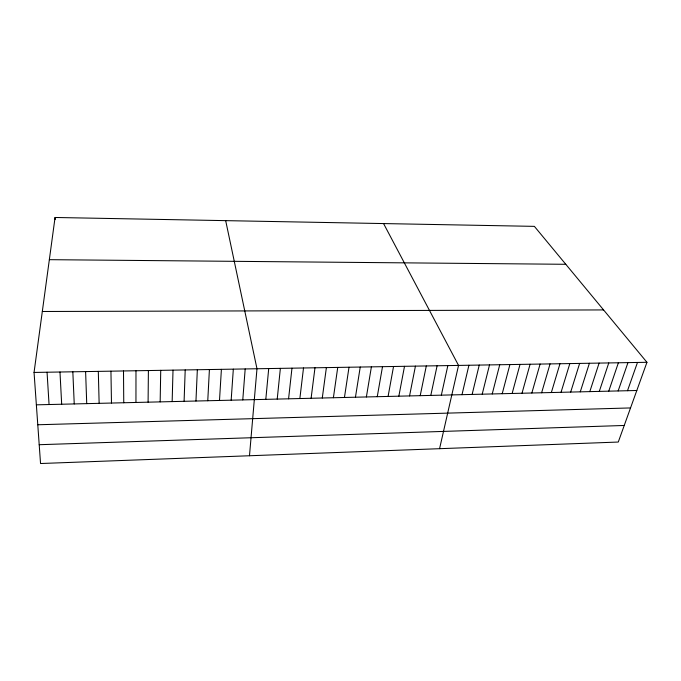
<?xml version="1.0" encoding="UTF-8"?>
<svg xmlns="http://www.w3.org/2000/svg" width="681" height="681" viewBox="0 0 681 681"><rect width="100%" height="100%" fill="white"/><g stroke="black" fill="none" stroke-linecap="round" stroke-linejoin="round"><path stroke-width="1.02" d="M135.953 402.454L135.979 370.753M148.092 402.165L148.398 370.549M160.163 401.875L160.733 370.345M172.157 401.594L173.008 370.141M184.091 401.305L185.206 369.936M195.958 401.024L197.337 369.74M207.765 400.743L209.407 369.536M219.495 400.462L221.402 369.34M231.165 400.181L233.328 369.145M242.776 399.909L245.186 368.949M249.484 455.751L256.984 368.753L225.675 220.644M265.803 399.355L268.714 368.557M277.218 399.083L280.376 368.361M288.574 398.811L291.97 368.174M299.87 398.538L303.505 367.978M311.106 398.274L314.98 367.791M322.283 398.01L326.386 367.604M34.05 372.439L55.067 217.477L534.381 226.364L646.95 362.301L618.271 442.046L40.545 463.523L34.05 372.439L646.95 362.301M333.392 397.738L337.733 367.417M344.45 397.474L349.012 367.229M355.448 397.219L360.24 367.042M366.378 396.955L371.4 366.855M377.257 396.691L382.501 366.676M388.085 396.436L393.541 366.489M398.845 396.18L404.514 366.31M409.553 395.925L415.436 366.131M420.203 395.67L426.306 365.952M430.801 395.414L437.108 365.774M441.339 395.167L447.851 365.595M439.568 448.685L458.543 365.416L383.565 223.564M461.999 394.674L468.92 365.246M472.129 394.427L479.245 365.076M482.208 394.188L489.52 364.905M492.235 393.95L499.735 364.735M502.212 393.712L509.907 364.565M512.138 393.473L520.02 364.395M522.021 393.235L530.082 364.233M531.844 393.005L540.093 364.063M541.625 392.767L550.052 363.901M551.355 392.537L559.969 363.739M561.042 392.307L569.827 363.577M570.678 392.077L579.633 363.416M580.263 391.847L589.397 363.254M589.806 391.618L599.11 363.092M599.297 391.396L608.771 362.93M608.746 391.166L618.391 362.769M618.144 390.945L627.959 362.615M627.499 390.715L637.476 362.454M39.2 444.71L624.23 425.463M37.778 424.765L630.538 407.936M36.357 404.837L636.812 390.494M42.316 311.489L603.579 309.923M49.347 259.674L565.792 264.296M47.057 372.226L49.058 404.531M59.979 372.013L61.682 404.233M55.067 217.477L55.17 219.588M72.833 371.8L74.238 403.927M85.61 371.588L86.725 403.629M98.311 371.375L99.137 403.339M110.943 371.171L111.48 403.041M123.499 370.958L123.755 402.752"/></g></svg>
